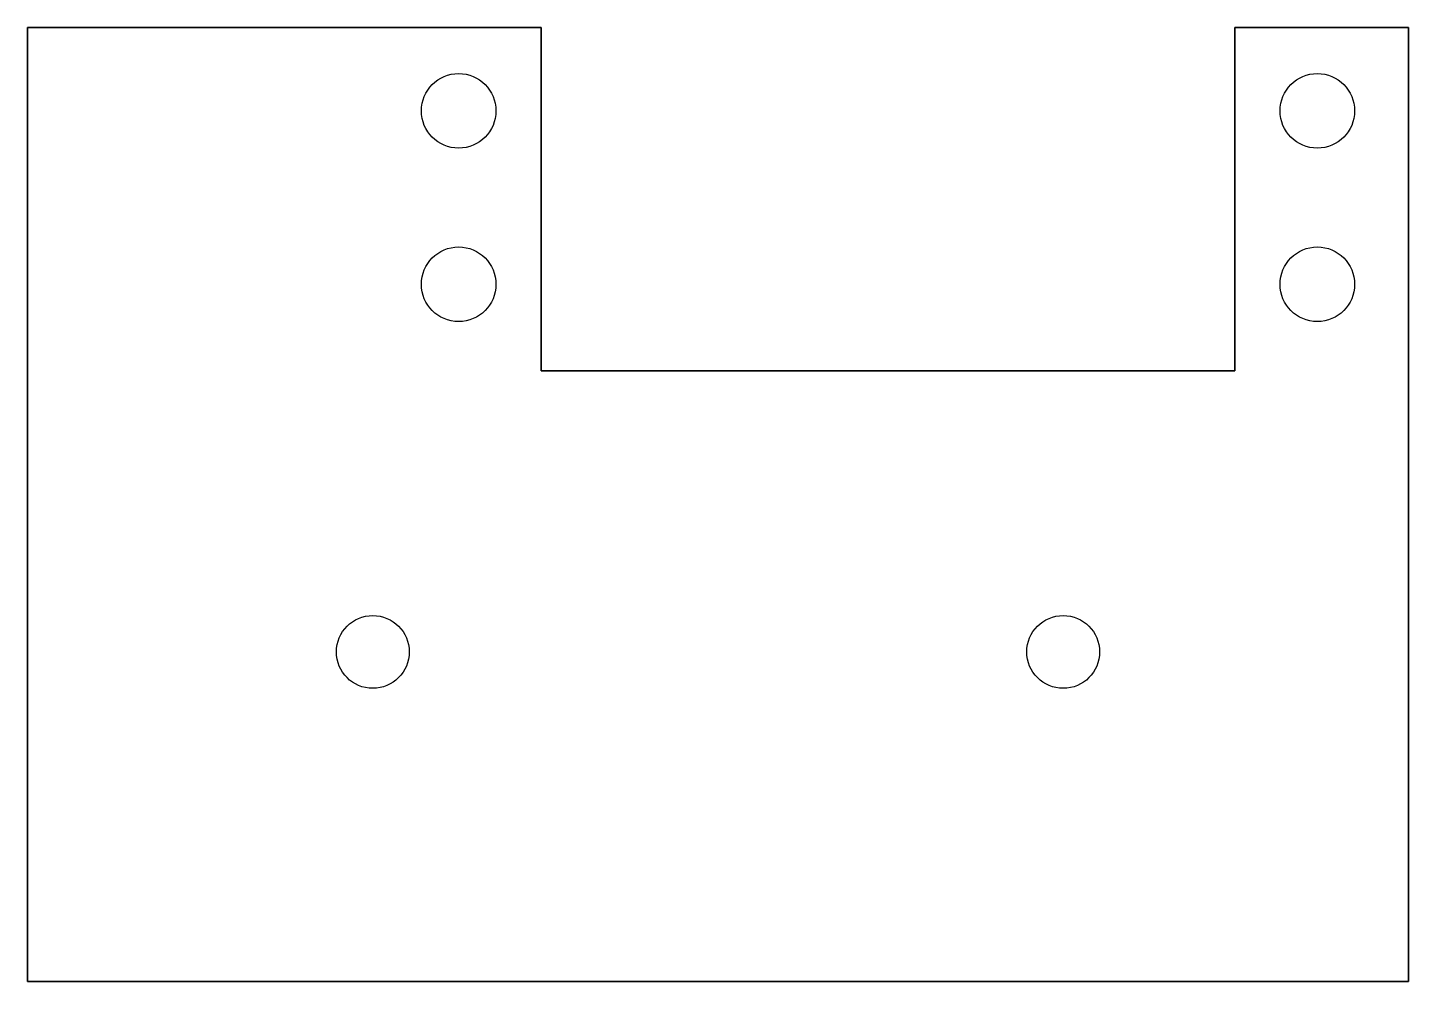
# Model space of a CAD drawing. Header units: millimetres. Extents: x -39.8 to 39.8, y 4 to 59.
import ezdxf

# ---------------------------------------------------------------- set-up
doc = ezdxf.new("R2010")
doc.units = ezdxf.units.MM
doc.layers.get('0').update_dxf_attribs({"linetype": 'CONTINUOUS'})

msp = doc.modelspace()

# ---------------------------------------------------------------- linework, layer by layer
for points in [[(29.8, 59), (29.8, 39.2), (-10.2, 39.2), (-10.2, 59), (-39.8, 59), (-39.8, 4), (39.8, 4), (39.8, 59)], [(-10.2, 59), (-10.2, 39.2), (29.8, 39.2), (29.8, 59), (39.8, 59), (39.8, 4), (-39.8, 4), (-39.8, 59)]]:
    msp.add_lwpolyline(points, close=True)
for centre, radius in [((-14.95, 54.2), 2.15), ((-14.95, 54.2), 2.15), ((34.55, 54.2), 2.15), ((34.55, 54.2), 2.15), ((-14.95, 44.2), 2.15), ((-14.95, 44.2), 2.15), ((34.55, 44.2), 2.15), ((34.55, 44.2), 2.15), ((-19.9, 23), 2.1), ((-19.9, 23), 2.1), ((19.9, 23), 2.1), ((19.9, 23), 2.1)]:
    msp.add_circle(centre, radius)

doc.saveas('drawing.dxf')
